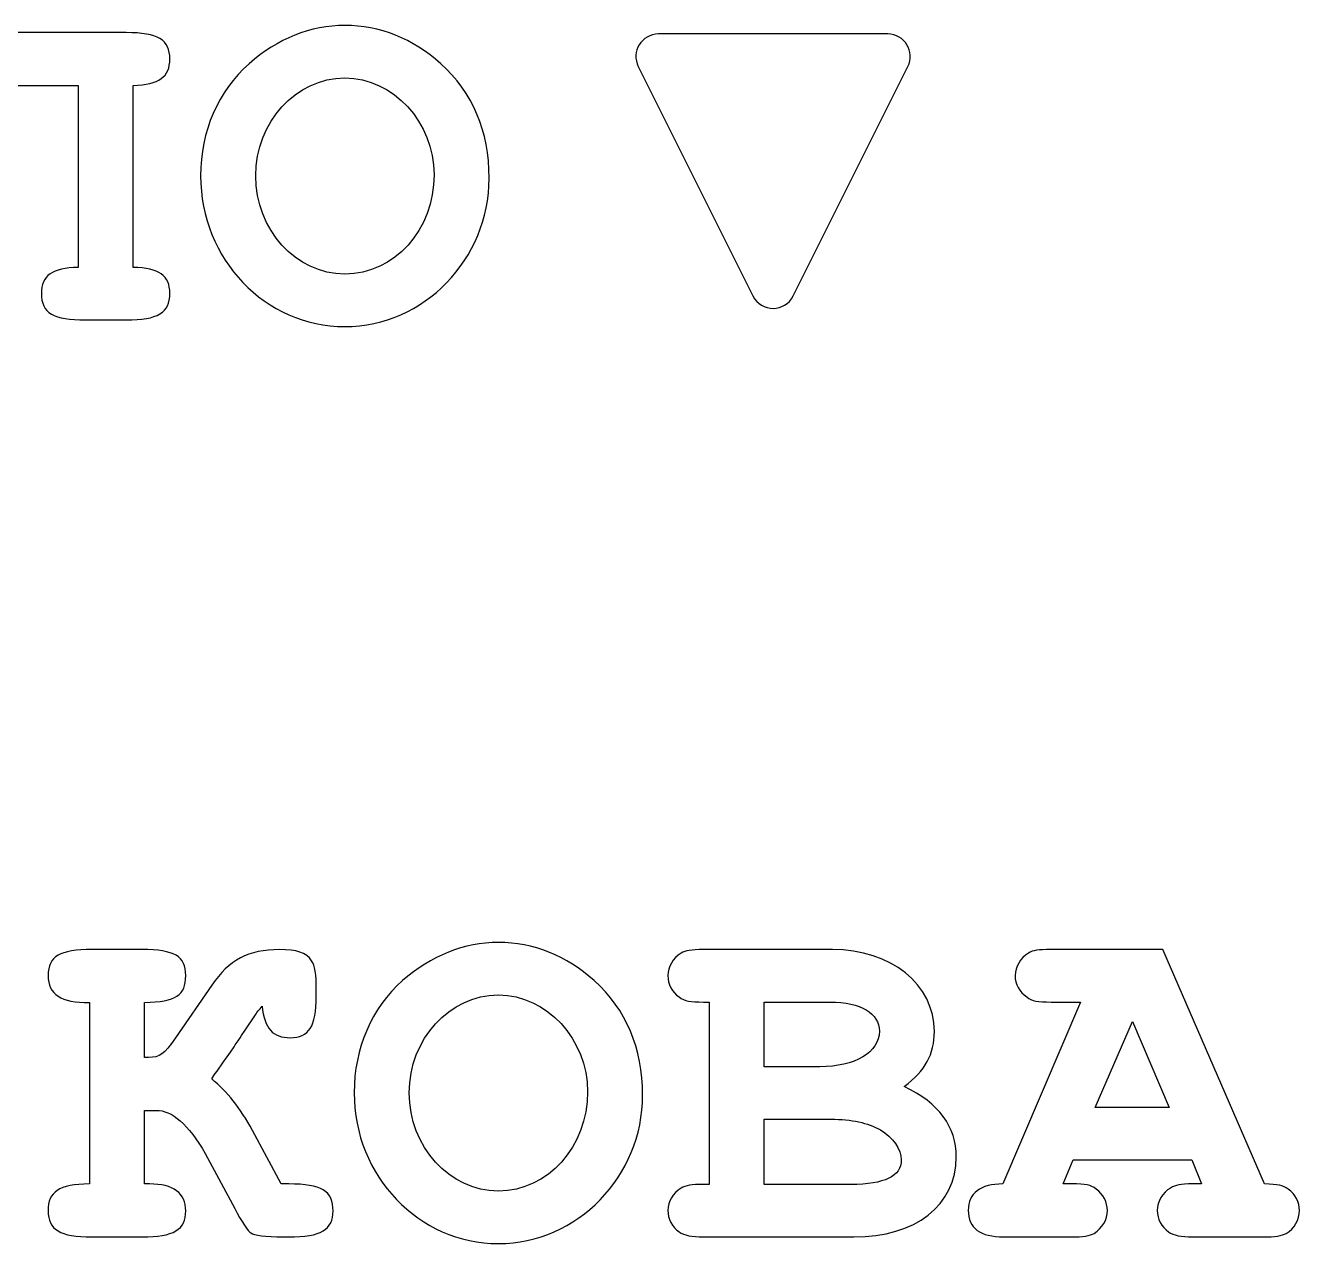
# Model space of a CAD drawing. Extents: x 3 to 63, y 6 to 117.
# Drawn here: x 39.96 to 54.07, y 103.23 to 116.73 of the extents above; entities that cross this region are included whole.
import ezdxf

# ---------------------------------------------------------------- set-up
doc = ezdxf.new("R2010")
doc.units = 0
doc.layers.add('Layer_1', color=7, linetype='CONTINUOUS')

msp = doc.modelspace()

# ---------------------------------------------------------------- linework, layer by layer
at = {"layer": 'Layer_1', "color": 7}
for points in [[(43.500428, 116.72715)], [(43.500428, 116.14577)], [(45.200637, 106.56715)], [(45.200637, 105.98577)], [(52.628002, 104.73835), (51.809558, 104.73835), (52.221602, 105.69226)]]:
    msp.add_lwpolyline(points, close=True, dxfattribs=at)
for points in [[(41.076501, 116.64813), (39.247701, 116.64813)], [(49.513672, 116.63281), (46.972656, 116.63281)], [(46.75, 116.27148), (48.019531, 113.73047)], [(48.466797, 113.73047), (49.736328, 116.27148)], [(39.846052, 114.61618), (39.846052, 116.06116), (40.545963, 116.06116), (40.545963, 114.04609)], [(41.155563, 114.04609), (41.155523, 116.06111)], [(40.63063, 113.46471), (41.076541, 113.46471)], [(41.252704, 106.48812), (40.699549, 106.48812)], [(48.900205, 106.48817), (47.472161, 106.48817)], [(53.683509, 103.89172), (52.560265, 106.48816), (51.324132, 106.48816)], [(42.025998, 106.09301), (41.625243, 105.51163)], [(43.1831, 105.9689), (43.183109, 106.01963)], [(40.671327, 105.9011), (40.671327, 103.89168)], [(41.326087, 105.2915), (41.280927, 105.2915), (41.280927, 105.9011)], [(47.472161, 105.90685), (47.534251, 105.90685), (47.534251, 103.88603)], [(48.143851, 105.1899), (48.143851, 105.90675), (48.871984, 105.90675)], [(51.324132, 105.90684), (51.645865, 105.90684), (50.787909, 103.89177)], [(42.381592, 105.57376), (42.517059, 105.77696)], [(48.759095, 105.1899), (48.143851, 105.1899)], [(42.025994, 105.05448), (42.048574, 105.09398)], [(41.337371, 103.89168), (41.309151, 103.89168), (41.280931, 103.89168), (41.280931, 104.70448), (41.410753, 104.70448)], [(48.143851, 103.88603), (48.143851, 104.60852), (48.883273, 104.60852)], [(42.878309, 103.89173), (42.793639, 103.89173), (42.47755, 104.4844)], [(41.952619, 104.23035), (42.279997, 103.62075)], [(51.549909, 103.89181), (51.453959, 103.89181), (51.566848, 104.1571), (52.882002, 104.15697)], [(52.882002, 104.15697), (52.989247, 103.89168), (52.893287, 103.89168)], [(47.534251, 103.88603), (47.472161, 103.88603)], [(49.109051, 103.88603), (48.143851, 103.88603)], [(40.699549, 103.30466), (41.252704, 103.30466)], [(42.816219, 103.30471), (42.878309, 103.30471)], [(47.472161, 103.30471), (49.137272, 103.30471)], [(50.799198, 103.30475), (51.549909, 103.30475)], [(52.893287, 103.30466), (53.677865, 103.30466)]]:
    msp.add_lwpolyline(points, dxfattribs=at)
for points in [[(43.500428, 116.72715), (43.12225, 116.72715), (42.755361, 116.58039), (42.439272, 116.30382)], [(44.561583, 116.30382), (44.256783, 116.58039), (43.88425, 116.72715), (43.500428, 116.72715)], [(41.561923, 116.35462), (41.561923, 116.56911), (41.432101, 116.64813), (41.076501, 116.64813)], [(46.972656, 116.63281), (46.787576, 116.6319), (46.667603, 116.43721), (46.75, 116.27148)], [(49.736328, 116.27148), (49.818728, 116.43721), (49.698748, 116.6319), (49.513672, 116.63281)], [(41.155523, 116.06111), (41.44339, 116.07241), (41.561923, 116.15701), (41.561923, 116.35462)], [(42.439272, 116.30382), (42.094961, 115.99902), (41.90305, 115.55311), (41.90305, 115.06204)], [(45.097806, 115.03382), (45.097806, 115.55875), (44.917183, 115.98208), (44.561583, 116.30382)], [(42.51265, 115.06204), (42.51265, 115.65471), (42.958561, 116.14577), (43.500428, 116.14577)], [(43.500428, 116.14577), (44.03665, 116.14577), (44.488206, 115.65471), (44.488206, 115.07333)], [(41.90305, 115.06204), (41.90305, 114.13635), (42.619895, 113.39128), (43.500428, 113.39128)], [(43.500428, 113.97266), (42.958561, 113.97266), (42.51265, 114.46373), (42.51265, 115.06204)], [(44.488206, 115.07333), (44.488206, 114.46373), (44.047939, 113.97266), (43.500428, 113.97266)], [(43.500428, 113.39128), (44.375317, 113.39128), (45.097806, 114.13635), (45.097806, 115.03382)], [(40.545963, 114.04609), (40.258096, 114.04009), (40.139563, 113.95579), (40.139563, 113.75822)], [(41.561963, 113.75822), (41.561963, 113.95578), (41.44343, 114.04044), (41.155563, 114.04609)], [(40.139563, 113.75822), (40.139563, 113.53809), (40.269385, 113.46471), (40.63063, 113.46471)], [(41.076541, 113.46471), (41.432141, 113.46471), (41.561963, 113.54371), (41.561963, 113.75822)], [(48.019531, 113.73047), (48.111671, 113.54618), (48.37466, 113.54618), (48.466797, 113.73047)], [(45.200637, 106.56715), (44.822459, 106.56715), (44.45557, 106.42039), (44.139481, 106.14381)], [(46.261792, 106.14381), (45.956992, 106.42039), (45.584459, 106.56715), (45.200637, 106.56715)], [(40.699549, 106.48812), (40.343949, 106.48812), (40.214127, 106.41472), (40.214127, 106.20026)], [(41.738127, 106.20026), (41.738127, 106.41475), (41.613949, 106.48812), (41.252704, 106.48812)], [(42.776709, 106.48812), (42.432398, 106.48812), (42.217909, 106.37523), (42.025998, 106.09301)], [(43.132309, 106.36395), (43.070219, 106.45425), (42.96862, 106.48812), (42.776709, 106.48812)], [(47.223805, 106.44867), (47.133495, 106.39227), (47.07705, 106.29627), (47.07705, 106.20032)], [(47.472161, 106.48817), (47.33105, 106.48817), (47.274605, 106.47687), (47.223805, 106.44867)], [(50.029094, 105.57942), (50.029094, 106.10435), (49.549317, 106.48817), (48.900205, 106.48817)], [(51.070132, 106.44866), (50.979822, 106.39226), (50.923376, 106.29626), (50.923376, 106.20031)], [(51.324132, 106.48816), (51.171732, 106.48816), (51.126576, 106.48216), (51.070132, 106.44866)], [(43.183109, 106.01963), (43.183109, 106.23412), (43.171819, 106.30186), (43.132309, 106.36395)], [(40.214127, 106.20026), (40.214127, 105.99141), (40.355238, 105.89546), (40.671327, 105.9011)], [(41.280927, 105.9011), (41.630882, 105.9124), (41.738127, 105.9801), (41.738127, 106.20026)], [(44.139481, 106.14381), (43.79517, 105.83901), (43.603259, 105.3931), (43.603259, 104.90203)], [(46.798014, 104.87381), (46.798014, 105.39875), (46.617392, 105.82208), (46.261792, 106.14381)], [(47.07705, 106.20032), (47.07705, 106.10432), (47.12785, 106.01405), (47.201228, 105.96325)], [(50.923376, 106.20031), (50.923376, 106.10431), (50.968536, 106.01968), (51.053198, 105.96324)], [(42.895234, 105.5117), (43.104078, 105.5117), (43.1831, 105.63588), (43.1831, 105.9689)], [(44.212859, 104.90203), (44.212859, 105.4947), (44.65877, 105.98577), (45.200637, 105.98577)], [(45.200637, 105.98577), (45.736859, 105.98577), (46.188414, 105.4947), (46.188414, 104.91332)], [(42.517059, 105.77696), (42.522659, 105.78826), (42.550929, 105.82216), (42.584789, 105.86166)], [(42.584789, 105.86166), (42.607369, 105.6133), (42.703323, 105.5117), (42.895234, 105.5117)], [(47.201228, 105.96325), (47.263318, 105.91805), (47.325405, 105.90685), (47.472161, 105.90685)], [(48.871984, 105.90675), (49.216295, 105.90675), (49.419495, 105.78257), (49.419495, 105.58501)], [(51.053198, 105.96324), (51.109648, 105.91804), (51.171732, 105.90684), (51.324132, 105.90684)], [(42.319502, 105.47776), (42.347722, 105.52296), (42.370302, 105.55676), (42.381592, 105.57376)], [(49.419495, 105.58501), (49.419495, 105.34795), (49.148562, 105.1899), (48.759095, 105.1899)], [(49.696072, 104.96982), (49.927494, 105.1448), (50.029094, 105.33106), (50.029094, 105.57942)], [(41.625243, 105.51163), (41.489776, 105.31972), (41.455909, 105.29715), (41.326087, 105.2915)], [(42.048574, 105.09398), (42.088084, 105.14478), (42.161463, 105.25202), (42.274352, 105.41006)], [(42.274352, 105.41006), (42.291282, 105.44396), (42.302572, 105.45526), (42.319502, 105.47776)], [(42.47755, 104.4844), (42.336439, 104.7384), (42.200972, 104.91337), (42.025994, 105.05448)], [(43.603259, 104.90203), (43.603259, 103.97635), (44.320103, 103.23128), (45.200637, 103.23128)], [(45.200637, 103.81266), (44.65877, 103.81266), (44.212859, 104.30372), (44.212859, 104.90203)], [(46.188414, 104.91332), (46.188414, 104.30372), (45.748148, 103.81266), (45.200637, 103.81266)], [(45.200637, 103.23128), (46.075525, 103.23128), (46.798014, 103.97635), (46.798014, 104.87381)], [(50.271805, 104.19088), (50.271805, 104.52391), (50.079894, 104.7892), (49.696072, 104.96982)], [(41.410753, 104.70448), (41.580086, 104.71578), (41.771997, 104.54643), (41.952619, 104.23035)], [(48.883273, 104.60852), (49.114695, 104.60852), (49.289673, 104.56902), (49.430784, 104.48999)], [(49.430784, 104.48999), (49.566251, 104.41099), (49.662206, 104.2755), (49.662206, 104.15697)], [(49.662206, 104.15697), (49.662206, 103.97635), (49.47594, 103.88603), (49.109051, 103.88603)], [(49.137272, 103.30471), (49.82025, 103.30471), (50.271805, 103.65466), (50.271805, 104.19088)], [(40.671327, 103.89168), (40.33266, 103.88568), (40.214127, 103.80698), (40.214127, 103.59252)], [(41.738127, 103.59252), (41.738127, 103.79008), (41.60266, 103.89168), (41.337371, 103.89168)], [(43.369376, 103.59257), (43.369376, 103.81271), (43.245198, 103.89173), (42.878309, 103.89173)], [(47.472161, 103.88603), (47.33105, 103.88603), (47.28025, 103.87473), (47.223805, 103.84653)], [(50.787909, 103.89177), (50.539554, 103.89177), (50.404087, 103.79017), (50.404087, 103.59826)], [(51.820843, 103.83531), (51.758753, 103.88051), (51.707954, 103.89181), (51.549909, 103.89181)], [(52.893287, 103.89168), (52.746532, 103.89168), (52.701376, 103.88038), (52.644932, 103.84648)], [(53.948798, 103.83522), (53.886708, 103.87472), (53.835909, 103.88602), (53.683509, 103.89172)], [(47.223805, 103.84653), (47.133495, 103.79013), (47.07705, 103.69413), (47.07705, 103.59818)], [(51.94502, 103.59825), (51.94502, 103.68855), (51.89987, 103.77887), (51.820843, 103.83531)], [(52.644932, 103.84648), (52.554622, 103.79568), (52.498176, 103.69973), (52.498176, 103.59813)], [(54.072976, 103.59816), (54.072976, 103.68846), (54.027816, 103.77878), (53.948798, 103.83522)], [(40.214127, 103.59252), (40.214127, 103.38368), (40.343949, 103.30466), (40.699549, 103.30466)], [(41.252704, 103.30466), (41.608304, 103.30466), (41.738127, 103.38366), (41.738127, 103.59252)], [(42.279997, 103.62075), (42.353377, 103.47963), (42.432397, 103.3611), (42.460619, 103.34981)], [(42.878309, 103.30471), (43.239554, 103.30471), (43.369376, 103.38371), (43.369376, 103.59257)], [(47.07705, 103.59818), (47.07705, 103.50788), (47.12785, 103.41191), (47.201228, 103.36111)], [(50.404087, 103.59826), (50.404087, 103.4007), (50.533909, 103.30475), (50.799198, 103.30475)], [(51.798265, 103.34425), (51.888575, 103.40065), (51.94502, 103.49665), (51.94502, 103.59825)], [(52.498176, 103.59813), (52.498176, 103.50213), (52.543336, 103.41751), (52.622354, 103.36106)], [(53.92622, 103.34416), (54.01653, 103.39496), (54.072976, 103.49656), (54.072976, 103.59816)], [(42.460619, 103.34981), (42.488839, 103.32161), (42.624308, 103.30471), (42.816219, 103.30471)], [(47.201228, 103.36111), (47.257668, 103.32161), (47.342339, 103.30471), (47.472161, 103.30471)], [(51.549909, 103.30475), (51.668443, 103.30475), (51.753109, 103.31605), (51.798265, 103.34425)], [(52.622354, 103.36106), (52.678794, 103.32156), (52.75782, 103.30466), (52.893287, 103.30466)], [(53.677865, 103.30466), (53.796398, 103.30466), (53.881065, 103.31596), (53.92622, 103.34416)]]:
    msp.add_open_spline(points, degree=3, dxfattribs=at)

doc.saveas('drawing.dxf')
